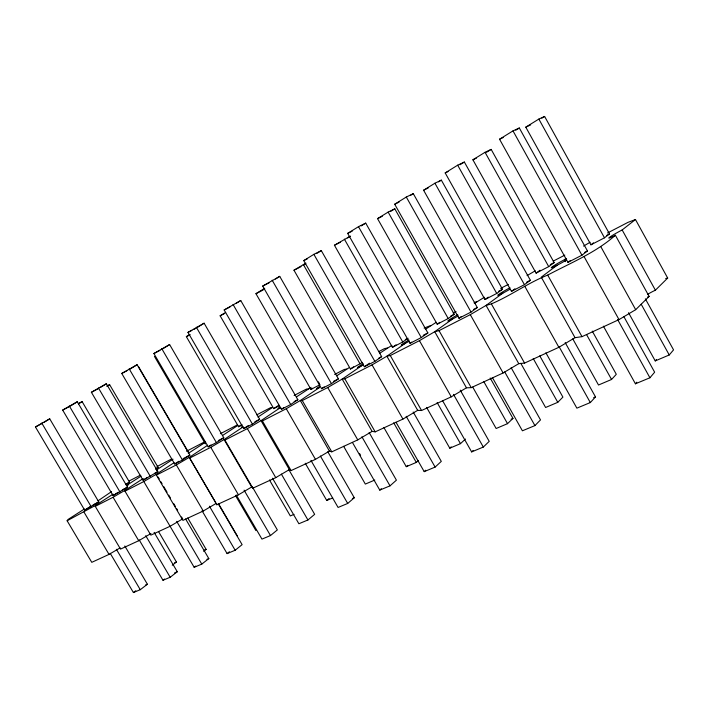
<?xml version="1.0" encoding="UTF-8"?>
<svg xmlns="http://www.w3.org/2000/svg" width="709" height="709" viewBox="0 0 709 709"><rect width="100%" height="100%" fill="white"/><g stroke="black" fill="none" stroke-linecap="round" stroke-linejoin="round"><path stroke-width="1.06" d="M647.716 294.262A11.441 1.374 -27.8 0 1 655.391 290.203L667.683 278.052L635.468 219.524L622.165 229.946A11.486 0.753 -28.7 0 0 609.341 237.462A11.486 0.753 -28.7 0 0 615.377 235.264L649.125 296.397L635.681 309.682L619.01 319.608L582 336.651L575.026 337.688L558.878 347.295L524.58 363.088L518.775 363.664L503.115 372.969L471.237 387.646L466.46 387.823L451.27 396.836L421.563 410.511L417.69 410.343L402.934 419.09L375.185 431.861L372.11 431.391L357.761 439.881L331.794 451.837L329.419 451.101L315.461 459.361L291.098 470.572L289.352 469.606L275.766 477.636L252.865 488.173L251.668 487.012L238.437 494.82L216.865 504.746L216.174 503.399L203.27 511.012L182.922 520.379L156.388 475.119L156.467 474.17L174.068 462.685M181.557 516.967L182.674 518.873L170.08 526.282L150.857 535.135L124.979 491.169L125.431 490.061L143.262 478.504M150.999 533.496L138.716 540.728L120.521 549.103L95.263 506.359L96.061 505.1L113.068 494.146M120.096 547.889L109.026 554.394L91.78 562.334L67.116 520.752L68.215 519.36L84.353 509.018M603.421 326.175L635.432 383.799L649.923 377.773L654.646 372.198L623.831 316.577M628.537 312.704L655.24 360.916L669.243 354.97L673.55 349.883L645.358 298.844M635.432 383.799L636.824 382.195M655.24 360.916L656.499 359.454M545.886 352.798L576.869 408.154L590.313 402.561L595.507 396.916L565.179 342.598M572.775 338.867L598.511 385.014L611.557 379.475L616.307 374.308L592.263 331.112M492.401 377.56L522.409 430.797L534.923 425.595L540.506 419.914L511.145 367.696M520.778 363.292L545.602 407.489L557.779 402.322L562.902 397.102L539.779 355.838M442.558 400.638L471.645 451.908L483.316 447.051L489.219 441.352L460.247 390.145M472.743 387.105L496.14 428.502L507.529 423.663L512.962 418.416L490.194 378.03M471.645 451.908L473.133 450.481M395.994 422.209L424.204 471.636L435.122 467.089L441.299 461.382L413.196 412.018M426.596 407.391L449.79 448.194L460.469 443.657L465.459 439.048M424.204 471.636L425.763 470.209M449.79 448.194L451.225 446.874M352.408 442.407L379.776 490.105L390.012 485.851L396.411 480.153L369.132 432.508M383.888 427.527L406.266 466.682L416.307 462.419L418.523 460.442M379.776 490.105L381.389 488.687M406.266 466.682L407.755 465.361M310.932 460.38L338.087 507.449L347.702 503.443L354.287 497.762L327.797 451.748M272.486 478.203L298.879 523.747L307.928 519.981L314.663 514.326L288.9 469.783M305.26 463.252L326.743 500.465L329.1 498.489M236.248 494.962L261.958 539.106L270.483 535.552L277.343 529.924L252.298 486.835M202.083 510.808L227.102 553.596L235.158 550.246L242.115 544.654L218.283 503.815M227.102 553.596L229.432 551.735M124.979 491.169L143.812 481.544L194.169 567.289L201.781 564.125L208.818 558.577L185.607 518.97M207.675 445.279L189.294 457.367L189.649 458.12L210.777 447.317L224.088 439.553L224.913 440.085L247.361 428.617L261.027 420.641L262.392 420.933L286.268 408.73L300.315 400.523L302.273 400.541L327.735 387.531L342.181 379.093L344.822 378.792L372.03 364.887L386.884 356.202L390.296 355.546L419.436 340.657L434.732 331.706L439.022 330.642L470.297 314.654L486.064 305.428L491.355 303.895C510.817 295.671 528.152 282.749 547.702 275.092C570.789 262.8 595.587 252.812 615.377 235.264M194.169 567.289L195.728 566.057M139.194 539.904L162.981 580.254L170.195 577.259L177.294 571.755L154.128 532.379M203.643 551.301L206.133 549.369L187.752 517.987M162.981 580.254L164.559 579.04M581.947 255.196L587.46 250.942L519.325 127.992L512.997 130.881L499.544 139.221L567.962 262.365L581.947 255.196L512.997 130.881M604.485 237.816L609.51 233.943L544.618 116.453L538.849 119.077L525.786 127.141L590.943 244.809L604.485 237.816L538.849 119.077M110.205 553.321L133.416 592.547L140.267 589.702L147.401 584.243L124.811 545.983M172.269 565.233L176.452 562.033L158.612 531.688M133.416 592.547L135.8 590.739M567.962 262.365L570.373 260.522M590.943 244.809L593.513 242.85M557.052 265.272L541.277 277.166L575.026 337.688M566.119 258.439L564.417 259.724L565.49 261.656M524.438 284.681L530.376 280.268L464.36 162.033L457.668 165.188L445.19 172.925L511.473 291.328L524.438 284.681L457.668 165.188M548.713 266.619L554.137 262.587L491.169 149.404L485.045 152.293L472.894 159.791L536.11 273.133L548.713 266.619L485.045 152.293M156.645 470.448L157.575 469.677L156.689 469.97M511.473 291.328L514.911 288.785M536.11 273.133L540.045 270.218M502.849 293.154L486.064 305.428L518.775 363.664M127.15 485.647L128.143 484.85L126.379 485.576L141.118 476.085M471.033 312.066L477.308 307.52L413.294 193.663L406.301 197.031L394.7 204.227L458.971 318.252L471.033 312.066L406.301 197.031M496.743 293.455L502.495 289.29L441.344 180.13L434.936 183.223L423.592 190.216L484.983 299.535L496.743 293.455L434.936 183.223M458.971 318.252L461.346 316.533M484.983 299.535L488.306 297.133M452.36 319.139L434.732 331.706L466.46 387.823M474.294 303.487L484.424 297.231M421.297 337.564L427.864 332.92L365.72 223.122L358.488 226.676L347.676 233.376L410.05 343.333L421.297 337.564L358.488 226.676M448.203 318.527L454.239 314.255L394.798 208.827L388.142 212.097L377.543 218.638L437.196 324.208L448.203 318.527L388.142 212.097M410.05 343.333L411.699 342.163M437.196 324.208L439.81 322.365M405.193 343.395L386.884 356.202L417.69 410.343M425.365 329.286L436.23 322.329M374.875 361.368L381.664 356.645L321.31 250.632L313.874 254.336L303.771 260.602L364.355 366.757L374.875 361.368L313.874 254.336M350.237 236.186L334.426 245.252L392.44 347.313L402.756 341.986L408.127 338.255M364.355 366.757L369.486 363.203M392.44 347.313L396.056 344.813M361.049 366.11L342.181 379.093L372.11 431.391M379.537 353.392L391.891 345.363M331.431 383.64L338.415 378.854L279.736 276.368L262.693 286.073L321.576 388.692L331.431 383.64L272.159 280.206M305.933 263.136L293.978 270.218L350.441 369.008L362.547 362.343M321.576 388.692L324.208 386.892M350.441 369.008L353.694 366.792M336.81 375.761L349.502 367.422M290.699 404.52L297.842 399.699L240.75 300.519L224.168 309.957L281.446 409.261L290.699 404.52L233.048 304.453M281.446 409.261L284.141 407.453M264.732 288.271L255.949 293.686L310.941 389.401L312.598 388.284M296.415 396.916L311.074 387.327M252.439 424.142L259.698 419.294L204.112 323.207L187.965 332.397L243.728 428.599L252.439 424.142L196.322 327.221M243.728 428.599L248.283 425.568M225.648 312.394L220.136 315.797L273.727 408.623L278.805 405.238M243.169 426.889L224.088 439.553L251.668 487.012M257.934 417.087L272.15 407.657L270.794 407.56L256.693 414.871M208.207 446.812L216.413 442.611L223.769 437.745L169.619 344.565L153.888 353.525L208.207 446.812L210.981 444.986M189.817 334.506L186.352 336.651L238.605 426.756L241.175 425.054M98.028 500.802L111.552 491.612M222.644 435.432L237.94 425.373L237.036 425.063L220.384 433.695M174.698 463.996L182.443 460.026L189.879 455.151L137.094 364.71L121.753 373.457L174.698 463.996L178.836 461.284M188.284 453.406L205.557 442.141M143.041 480.223L157.841 471.6L106.359 383.746L91.39 392.281L143.041 480.223L147.206 477.52M156.538 469.907L173.031 459.219M113.077 495.591L127.531 487.172L77.272 401.755L62.667 410.086L113.077 495.591L118.093 492.347M155.475 469.11L158.116 467.408L109.629 384.659L106.837 386.139M84.672 510.152L98.79 501.937L49.719 418.824L35.45 426.96L84.672 510.152L90.548 506.386M125.972 484.477L129.508 482.2L82.12 401.622L78.389 403.607M44.312 422.174L49.719 418.824M70.634 405.876L77.272 401.755M100.217 387.548L106.359 383.746M129.676 369.309L137.094 364.71M161.767 349.431L169.619 344.565M197.634 327.221L204.112 323.207M236.319 303.257L240.75 300.519M275.447 279.027L279.736 276.368M316.728 253.459L321.31 250.632M361.236 225.896L365.72 223.122M410.626 195.312L413.294 193.663M459.928 164.772L464.36 162.033M515.762 130.199L519.325 127.992M78.522 403.838L82.12 401.622M107.148 386.192L109.629 384.659M303.807 264.927L305.668 263.783M347.614 237.923L350.317 236.257M390.402 211.539L394.798 208.827M438.525 181.867L441.344 180.13M486.516 152.275L491.169 149.404M541.836 118.164L544.618 116.453M156.388 475.119L176.319 464.927L189.294 457.367L215.625 502.459M527.053 275.606L535.251 270.811M583.569 246.085L590.136 242.239M67.116 520.752L96.061 505.1M95.263 506.359L113.085 497.248L125.431 490.061M143.812 481.544L156.467 474.17M35.45 426.96L42.531 423.193M62.667 410.086L69.748 406.337M91.39 392.281L98.462 388.559M121.753 373.457L127.035 370.692M153.888 353.525L160.012 350.343M186.352 336.651L190.021 334.737M129.135 481.003L140.32 475.207M157.079 466.513L171.782 458.891M186.476 451.27L204.077 442.15M294.12 395.462L306.492 389.055L308.335 388.922M334.63 374.458L344.29 369.451L346.692 369.061M378.712 351.611L384.384 348.668L387.406 347.977M424.088 328.081L430.709 325.546M453.157 313.006L456.038 311.517M500.634 288.395L508.3 284.415M553.25 261.116L564.816 255.125M607.524 232.977L627.979 222.369L635.468 219.524M187.965 332.397L191.873 330.385M193.832 329.375L195.781 328.364M220.136 315.797L224.673 313.449M125.768 484.132L129.508 482.2M155.528 468.738L158.116 467.408M405.291 339.567L407.161 338.601M450.587 316.143L454.239 314.255M498.604 291.302L502.495 289.29M550.281 264.572L554.137 262.587M606.629 235.432L609.51 233.943M238.605 426.756L242.212 424.895M273.727 408.623L279.452 405.663M310.941 389.401L320.06 384.695M93.163 504.826L98.79 501.937M122.338 489.839L127.531 487.172M155.103 473.009L157.841 471.6M183.117 458.626L189.879 455.151M218.319 440.546L223.769 437.745M254.877 421.766L259.698 419.294M294.155 401.595L297.842 399.699M333.505 381.38L338.415 378.854M378.81 358.107L381.664 356.645M423.193 335.313L427.864 332.92M473.621 309.416L477.308 307.52M526.69 282.155L530.376 280.268M584.686 252.369L587.46 250.942M224.168 309.957L229.964 306.988M255.949 293.686L263.119 290.025M262.693 286.073L269.349 282.696M293.978 270.218L301.024 266.646M303.771 260.602L307.502 258.732M334.426 245.252L340.338 242.292M347.676 233.376L352.231 231.134M377.543 218.638L382.328 216.28M394.7 204.227L399.105 202.092M423.592 190.216L428.218 187.974M445.19 172.925L448.088 171.543M472.894 159.791L476.43 158.116M499.544 139.221L503.213 137.528M525.786 127.141L530.669 124.899M174.511 562.866L176.452 562.033M204.352 550.131L206.133 549.369M511.074 419.223L512.962 418.416M294.058 514.353L290.318 515.939L269.464 479.975M326.743 500.465L332.689 497.94M374.777 480.064L365.33 484.079L343.635 446.307M145.451 585.067L147.401 584.243M174.591 572.881L177.294 571.755M206.913 559.366L208.818 558.577M352.364 498.56L354.287 497.762M593.601 397.714L595.507 396.916M474.161 302.495L476.856 301.653M665.689 278.531L667.683 278.052M41.751 423.051L91.248 506.784M116.373 549.28L140.267 589.702M84.008 512.12L109.026 554.394M69.314 405.965L120.007 492.037M145.717 535.694L170.195 577.259M113.085 497.248L138.716 540.728M158.134 477.024L159.25 478.929M160.925 481.783L162.042 483.68M163.717 486.534L167.058 492.241M168.733 495.095L170.399 497.948M173.749 503.656L175.424 506.51M176.532 508.415L177.649 510.312M98.409 387.92L150.361 476.475M176.692 521.363L201.781 564.125M129.171 368.848L182.443 460.026M209.421 506.191L235.158 550.246M176.319 464.927L203.27 511.012M161.758 348.651L216.413 442.611M244.073 490.149L270.483 535.552M210.777 447.317L238.437 494.82M154.42 356.352L205.406 443.905M235.627 495.804L255.878 530.571M138.609 366.792L188.239 451.828M218.443 503.576L237.391 536.031M189.649 458.12L216.865 504.746M224.913 440.085L252.865 488.173M262.392 420.933L291.098 470.572M289.352 469.606L261.027 420.641L280.729 407.427A8.685 0.496 -30 0 1 279.488 407.347M281.367 474.108L307.928 519.981M247.361 428.617L275.766 477.636M302.273 400.541L331.794 451.837M329.419 451.101L300.315 400.523L319.644 387.406A8.951 0.523 -29.8 0 1 319.334 386.635M320.379 456.02L347.702 503.443M286.268 408.73L315.461 459.361M361.891 436.779L390.012 485.851M327.735 387.531L357.761 439.881M318.412 381.832L319.511 383.737M359.498 453.432L360.589 455.338M303.31 264.457L360.128 364.001M393.681 422.786L416.307 462.419M344.822 378.792L375.185 431.861M390.296 355.546L421.563 410.511M406.186 416.307L435.122 467.089M372.03 364.887L402.934 419.09M453.494 394.39L483.316 447.051M419.436 340.657L451.27 396.836M344.361 239.119L402.756 341.986M437.125 402.535L460.469 443.657M483.866 381.734L507.529 423.663M439.022 330.642L471.237 387.646M504.702 371.888L534.923 425.595M470.297 314.654L503.115 372.969M533.23 358.532L557.779 402.322M491.355 303.895L524.58 363.088M559.1 346.71L590.313 402.561M525.006 286.693L558.878 347.295M586.609 334.666L611.557 379.475M547.702 275.092L582 336.651M600.815 246.679L635.681 309.682M584.03 256.516L619.01 319.608M617.636 319.564L649.923 377.773M622.165 229.946L655.391 290.203M641.202 304.25L669.243 354.97M649.125 296.397A11.441 1.374 -27.8 0 1 647.485 297.133M566.597 259.919A10.901 0.709 -29 0 1 553.756 266.894A10.901 0.709 -29 0 1 553.729 265.813A10.901 0.709 -29 0 1 566.571 258.643M509.851 289.299A10.405 0.665 -29.2 0 1 497.736 295.307A10.405 0.665 -29.2 0 1 509.975 287.792M458.289 315.886A9.97 0.629 -29.4 0 1 447.831 321.053A9.97 0.629 -29.4 0 1 457.757 314.761M409.377 341.135A9.589 0.594 -29.5 0 1 401.179 345.097A9.589 0.594 -29.5 0 1 408.933 340.036M362.946 365.108A9.252 0.558 -29.7 0 1 357.478 367.59A9.252 0.558 -29.7 0 1 363.238 363.726M242.797 426.924A8.446 0.461 -30.1 0 1 242.212 426.721"/></g></svg>
